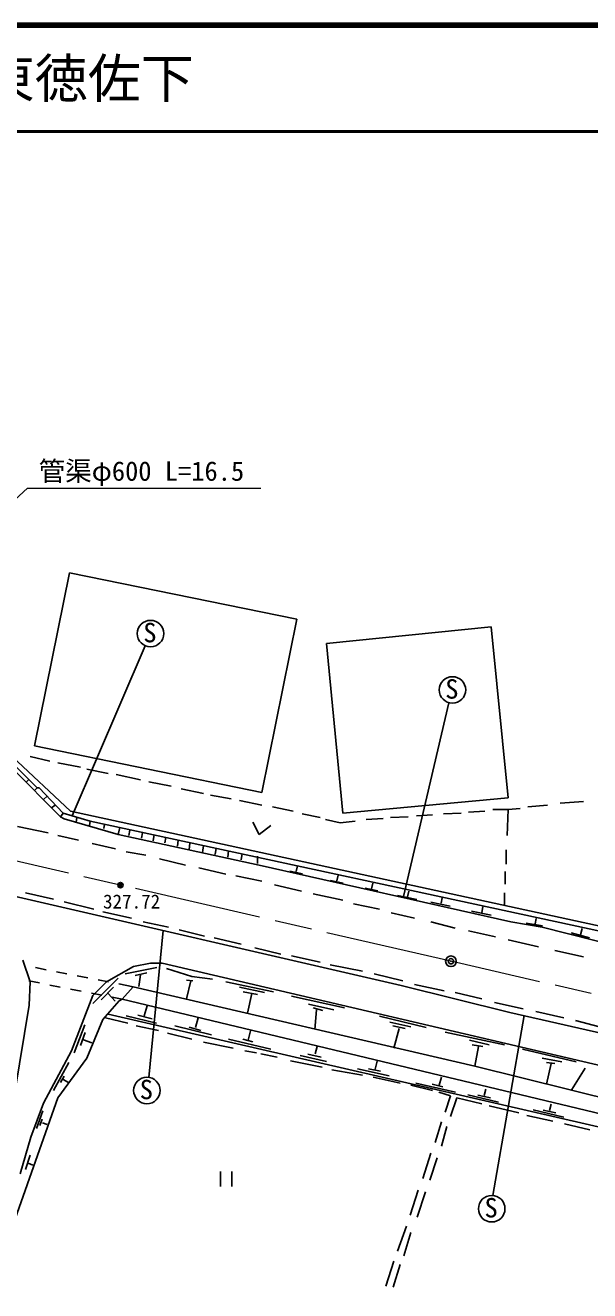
# Model space of a CAD drawing. Units: millimetres, scale not verified. Extents: x 40000 to 680000, y 20000 to 380000.
# Drawn here: x 429135 to 482320, y 260660 to 380000 of the extents above; entities that cross this region are included whole.
import ezdxf
from ezdxf.enums import TextEntityAlignment as Align

# ---------------------------------------------------------------- set-up
doc = ezdxf.new("R2010")
doc.units = ezdxf.units.MM
doc.header["$LTSCALE"] = 1000
doc.header["$PDMODE"] = 32
doc.header["$PDSIZE"] = 500
doc.linetypes.add('CHAIN', pattern=[18.5, 12, -1.5, 3.5, -1.5])
for name, color, linetype, lineweight in [('M-BGD', 7, 'Continuous', 25), ('M-BMK', 2, 'CHAIN', 13), ('M-BMK-SRVR', 3, 'Continuous', 25), ('M-STR-HTXT', 7, 'Continuous', 13), ('M-TTL', 2, 'Continuous', 140), ('M-TTL-LINE', 7, 'Continuous', 50)]:
    doc.layers.add(name, color=color, linetype=linetype, lineweight=lineweight)
doc.layers.add('M-TTL-TXT', color=7, linetype='Continuous')
doc.styles.add('ＭＳ ゴシック', font='')
doc.styles.get('ＭＳ ゴシック').set_extended_font_data('MS Gothic')

msp = doc.modelspace()

# ---------------------------------------------------------------- linework, layer by layer
at = {"layer": 'M-BGD'}
for p, q in [((430006, 312053), (433294, 328362)), ((433294, 328362), (454729, 323991)), ((454729, 323991), (451427, 307651)), ((473021, 323273), (457524, 321686)), ((473021, 323273), (474625, 307143)), ((440434, 321485), (433562, 305449)), ((459047, 305703), (457524, 321686)), ((469037, 316117), (464759, 297839)), ((451427, 307651), (430006, 312053)), ((427805, 310529), (430260, 308074)), ((433393, 305873), (427889, 311037)), ((429583, 311037), (431445, 310614)), ((432207, 310445), (434324, 310021)), ((427889, 309937), (432461, 305365)), ((434917, 309852), (436949, 309429)), ((437711, 309344), (439997, 308836)), ((429456, 308878), (429202, 308624)), ((430260, 308074), (430006, 307820)), ((430260, 308074), (430429, 308074)), ((430429, 308074), (432715, 305703)), ((440759, 308667), (442875, 308243)), ((443807, 307989), (445923, 307566)), ((431191, 307312), (430853, 306973)), ((446601, 307397), (448548, 307058)), ((449310, 306889), (451427, 306465)), ((474625, 307143), (459047, 305703)), ((481737, 306804), (479536, 306635)), ((431953, 306465), (431615, 306211)), ((432715, 305703), (432461, 305365)), ((432715, 305703), (435255, 304941)), ((488341, 293935), (433393, 305873)), ((452443, 306296), (454390, 305873)), ((455237, 305619), (456930, 305280)), ((465989, 305449), (467513, 305534)), ((470223, 305703), (468529, 305619)), ((472424, 305873), (470900, 305788)), ((474625, 306042), (473186, 306042)), ((474625, 306042), (474541, 303587)), ((475776, 306143), (474625, 306042)), ((478351, 306465), (476488, 306296)), ((428397, 304433), (431276, 303841)), ((432461, 305365), (432808, 305168)), ((432808, 305168), (437881, 303677)), ((433985, 305280), (433913, 304844)), ((435255, 304941), (435171, 304518)), ((435255, 304941), (487749, 293596)), ((436590, 304653), (436525, 304264)), ((438049, 304349), (437880, 303671)), ((450580, 304857), (451173, 303671)), ((451173, 303671), (452273, 304518)), ((457438, 305111), (458793, 304772)), ((458793, 304772), (460232, 304941)), ((462857, 305195), (461248, 305111)), ((465227, 305365), (463534, 305280)), ((432207, 303587), (434155, 303163)), ((437881, 303677), (451173, 300793)), ((438981, 304095), (438896, 303587)), ((440166, 303841), (440081, 303333)), ((441267, 303671), (441182, 303079)), ((442367, 303417), (442283, 302909)), ((443553, 303163), (443468, 302571)), ((435425, 302825), (437626, 302317)), ((438642, 302063), (440505, 301724)), ((444653, 302909), (444569, 302232)), ((445923, 302655), (445839, 301978)), ((447109, 302401), (447024, 301809)), ((448294, 302147), (448209, 301555)), ((474456, 302232), (474456, 300877)), ((441775, 301385), (444230, 300793)), ((449564, 301893), (449479, 301301)), ((451003, 301639), (451003, 300962)), ((451173, 300793), (474879, 295459)), ((416459, 300539), (464550, 289447)), ((445500, 300539), (448040, 299946)), ((448971, 299777), (451427, 299269)), ((455260, 299979), (454068, 300242)), ((454785, 300728), (454657, 300190)), ((458610, 299845), (458482, 299307)), ((474371, 300200), (474371, 299015)), ((452612, 298930), (455152, 298337)), ((459085, 299096), (457892, 299359)), ((462355, 298360), (461163, 298623)), ((461880, 299109), (461752, 298571)), ((429159, 298168), (431784, 297575)), ((432800, 297321), (435594, 296644)), ((456253, 298083), (459047, 297491)), ((466039, 297547), (464206, 297937)), ((465275, 298342), (465166, 297820)), ((469183, 296928), (467350, 297318)), ((468419, 297724), (468310, 297201)), ((474287, 298168), (474287, 296983)), ((436441, 296390), (439150, 295797)), ((460063, 297152), (462518, 296644)), ((463619, 296305), (465820, 295797)), ((473023, 296064), (471190, 296454)), ((472259, 296860), (472150, 296337)), ((440251, 295459), (442621, 294951)), ((467344, 295459), (469630, 294866)), ((474879, 295459), (477843, 294951)), ((477870, 295058), (476346, 295318)), ((477168, 295260), (477262, 295775)), ((477843, 294951), (485801, 292919)), ((481616, 294834), (481463, 294233)), ((442131, 294618), (440780, 280780)), ((443637, 294697), (446008, 294104)), ((446939, 293935), (449479, 293342)), ((470900, 294612), (473440, 294019)), ((474625, 293765), (477504, 293088)), ((482309, 293943), (480569, 294395)), ((450749, 293003), (453205, 292411)), ((479028, 292749), (481737, 292157)), ((429583, 289786), (428905, 291818)), ((439319, 291225), (436779, 289786)), ((440928, 291564), (439319, 291225)), ((442029, 291564), (440928, 291564)), ((487241, 280981), (442029, 291564)), ((454221, 292241), (456930, 291649)), ((457861, 291395), (460909, 290802)), ((430104, 291127), (431085, 290935)), ((432066, 290743), (433048, 290550)), ((434029, 290358), (435011, 290166)), ((437880, 290125), (435494, 287756)), ((441521, 291141), (438557, 290548)), ((440589, 290633), (439489, 290379)), ((439997, 290463), (439827, 289363)), ((442452, 291056), (444823, 290294)), ((444823, 290294), (446770, 290040)), ((462010, 290548), (464719, 289871)), ((429479, 289874), (430460, 289681)), ((429498, 287585), (429583, 289786)), ((431442, 289489), (432423, 289297)), ((433404, 289105), (434386, 288913)), ((436779, 289786), (435509, 288516)), ((435992, 289974), (436973, 289781)), ((437457, 289278), (436271, 288096)), ((437955, 289589), (439289, 289328)), ((439289, 289328), (438261, 288153)), ((439289, 289328), (471493, 281827)), ((444315, 289955), (444907, 289871)), ((444738, 289871), (444315, 288177)), ((448040, 289786), (452527, 288855)), ((449310, 289278), (451681, 288770)), ((449649, 288855), (451003, 288601)), ((464550, 289447), (474795, 286907)), ((465820, 289532), (468614, 288939)), ((435509, 288516), (433477, 283267)), ((435367, 288720), (436348, 288528)), ((437965, 288008), (436441, 286230)), ((436949, 288685), (437597, 287956)), ((437330, 288336), (438261, 288153)), ((437965, 288008), (438261, 288153)), ((438261, 288153), (511201, 270651)), ((450495, 288685), (450072, 286823)), ((454221, 288431), (459216, 287331)), ((455829, 287669), (458200, 287161)), ((469630, 288770), (472170, 288177)), ((473355, 287839), (476065, 287246)), ((428143, 279372), (429498, 287585)), ((436949, 286738), (491728, 274123)), ((438642, 286569), (441495, 285877)), ((439743, 286653), (441097, 286315)), ((440627, 287515), (440330, 286584)), ((456253, 287331), (457184, 287077)), ((456591, 287161), (456422, 285299)), ((466921, 285468), (462508, 286556)), ((476140, 286601), (473184, 269639)), ((474795, 286907), (567024, 265884)), ((477250, 286992), (479875, 286399)), ((433731, 283097), (434747, 285722)), ((436441, 286230), (434917, 282589)), ((436695, 286399), (438811, 285891)), ((439573, 285637), (441690, 285214)), ((443214, 285637), (446685, 284791)), ((445679, 285215), (444566, 285527)), ((445415, 286399), (445169, 285489)), ((463478, 285995), (465481, 285553)), ((463754, 285646), (464939, 285392)), ((464381, 285383), (463873, 283521)), ((480975, 286145), (483261, 285553)), ((434324, 283775), (434772, 285000)), ((434621, 284323), (435417, 284035)), ((442537, 284960), (444823, 284367)), ((445923, 284113), (448717, 283521)), ((448280, 284374), (452259, 283442)), ((449635, 284374), (450566, 284120)), ((450359, 285161), (450143, 284289)), ((468699, 285045), (474287, 283859)), ((470985, 284283), (472847, 283859)), ((433477, 283267), (430853, 278356)), ((449818, 283267), (450919, 283097)), ((451342, 283013), (452866, 282674)), ((455040, 282837), (457531, 282269)), ((455758, 282966), (457004, 282699)), ((456626, 283676), (456442, 282993)), ((471239, 283859), (472255, 283690)), ((471831, 283690), (471493, 281827)), ((475980, 283436), (481060, 282251)), ((433223, 282166), (431784, 279541)), ((434917, 282589), (432207, 278864)), ((454136, 282335), (457099, 281743)), ((462095, 281565), (462278, 282319)), ((471493, 281827), (565395, 258606)), ((477843, 282589), (479705, 282251)), ((478266, 282166), (479028, 282081)), ((478689, 282081), (478266, 280134)), ((481907, 281658), (480637, 279626)), ((432463, 280311), (432802, 280904)), ((432689, 280564), (433197, 280310)), ((458031, 281489), (460909, 280981)), ((460428, 281590), (463437, 280915)), ((461469, 281597), (462621, 281378)), ((461925, 280811), (464465, 280219)), ((468349, 280799), (468142, 280058)), ((465481, 280049), (467513, 279541)), ((465941, 280227), (469666, 279380)), ((467465, 280142), (468481, 279888)), ((468106, 279372), (469207, 279033)), ((472378, 279062), (472548, 279676)), ((432207, 278864), (426281, 262100)), ((430853, 278356), (429667, 275139)), ((469207, 279033), (468699, 277509)), ((469799, 278864), (469207, 277086)), ((472170, 278271), (469799, 278864)), ((473738, 278438), (470851, 279132)), ((471787, 279101), (472981, 278843)), ((472847, 278102), (475641, 277425)), ((478532, 277645), (478702, 278258)), ((430793, 277614), (430200, 275955)), ((476403, 277171), (478859, 276663)), ((479892, 277020), (477006, 277715)), ((477942, 277684), (479136, 277426)), ((430720, 276828), (430512, 276246)), ((430768, 276493), (431191, 276324)), ((468360, 276578), (467767, 274631)), ((468868, 276155), (468360, 274292)), ((479959, 276409), (482330, 275816)), ((429667, 275139), (428651, 271667)), ((429583, 273445), (429159, 272091)), ((467344, 273615), (466582, 271244)), ((429413, 272683), (429837, 272514)), ((467937, 273191), (467259, 271075)), ((447531, 271893), (447531, 270493)), ((448581, 270493), (448581, 271893)), ((466159, 270143), (465397, 267773)), ((466836, 269974), (466074, 267603)), ((465058, 266757), (464211, 264386)), ((465481, 266164), (464804, 263963)), ((463873, 263455), (463111, 261084)), ((464465, 263116), (463788, 260999))]:
    msp.add_line(p, q, dxfattribs=at)
for centre, radius in [((440932, 322632), 1250), ((469387, 317317), 1250), ((438100, 298908), 100), ((438100, 298908), 80), ((438100, 298908), 60), ((438100, 298908), 40), ((438100, 298908), 20), ((438100, 298908), 20), ((440595, 279544), 1250), ((473085, 268393), 1250)]:
    msp.add_circle(centre, radius, dxfattribs=at)
msp.add_point((438100, 298908), dxfattribs=at)
at = {"layer": 'M-BMK'}
for p, q in [((469246, 291726), (405867, 306341)), ((567726, 269018), (469246, 291726))]:
    msp.add_line(p, q, dxfattribs=at)
at = {"layer": 'M-BMK-SRVR'}
msp.add_circle((469246, 291726), 500, dxfattribs=at)
msp.add_point((469246, 291726), dxfattribs=at)
at = {"layer": 'M-STR-HTXT'}
for q in [(402127, 311201), (451316, 336353)]:
    msp.add_line((429329, 336353), q, dxfattribs=at)
at = {"layer": 'M-TTL'}
msp.add_line((680000, 380000), (40000, 380000), dxfattribs=at)
at = {"layer": 'M-TTL-LINE'}
msp.add_line((40000, 370000), (680000, 370000), dxfattribs=at)

# ---------------------------------------------------------------- texts
at = {"layer": 'M-BGD', "style": 'ＭＳ ゴシック'}
for s, height, p in [('S', 1833, (440253, 321258)), ('S', 1833, (468709, 315944)), ('327.72', 1320, (436456, 296309)), ('S', 1833, (439916, 278170)), ('S', 1833, (472407, 267020))]:
    msp.add_text(s, height=height, dxfattribs=at).set_placement(p, align=Align.BOTTOM_LEFT)
at = {"layer": 'M-STR-HTXT', "style": 'ＭＳ ゴシック'}
msp.add_text('管渠φ600 L=16.5', height=1833, dxfattribs=at).set_placement((430394, 336493), align=Align.BOTTOM_LEFT)
at = {"layer": 'M-TTL-TXT', "style": 'ＭＳ ゴシック'}
msp.add_text('山口市阿東徳佐下', height=3666, dxfattribs=at).set_placement((405024, 375000), align=Align.MIDDLE_LEFT)

doc.saveas('drawing.dxf')
